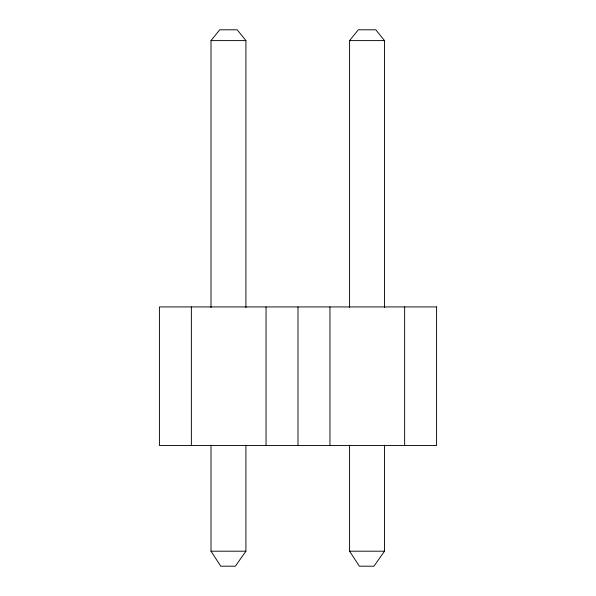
<?xml version="1.0" encoding="UTF-8"?>
<svg xmlns="http://www.w3.org/2000/svg" width="596" height="596" viewBox="0 0 596 596"><rect width="100%" height="100%" fill="white"/><g stroke="black" fill="none" stroke-linecap="round" stroke-linejoin="round"><path stroke-width="0.89" d="M245.917 445.167L245.917 551.196L235.36 566.2L220.773 566.2L210.999 551.196L210.999 445.167M384.509 445.167L384.509 551.196L373.945 566.2L359.366 566.2L349.584 551.196L349.584 445.167M210.999 307.529L210.999 40.602L219.73 29.8L237.186 29.8L245.917 40.602L245.917 307.529M349.584 307.529L349.584 40.602L358.315 29.8L375.778 29.8L384.509 40.602L384.509 307.529M210.999 40.602L245.917 40.602M349.584 40.602L384.509 40.602M210.999 551.196L245.917 551.196M349.584 551.196L384.509 551.196M404.632 306.925L404.632 445.51M329.953 306.925L329.953 445.51M298 306.925L298 445.51M266.047 306.925L266.047 445.51M191.368 306.925L191.368 445.51M436.585 306.925L159.415 306.925L159.415 445.51L436.585 445.51L436.585 306.925"/></g></svg>
